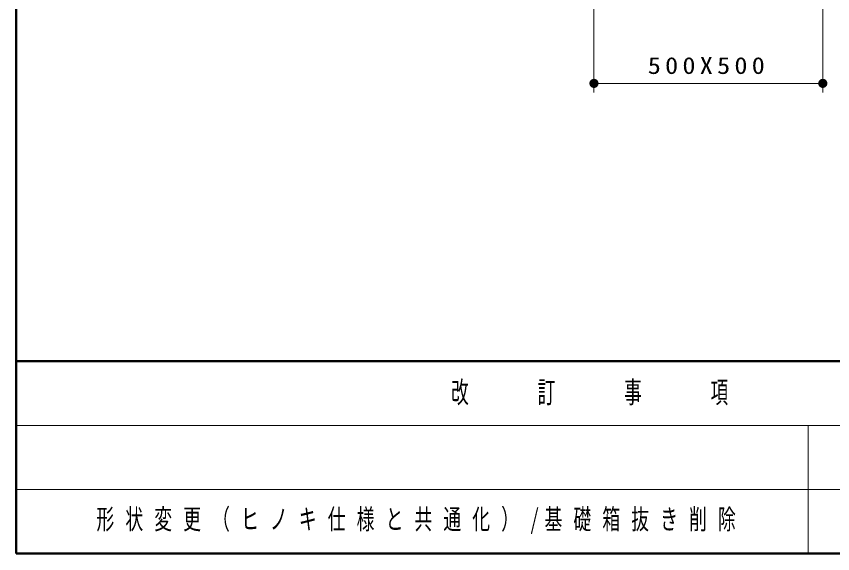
# Model space of a CAD drawing. Units: millimetres on the paper, scale 1:20. Extents: x -365 to 12, y -38 to 257.
# Drawn here: x -365 to -275.8, y 0 to 58.7 of the extents above; entities that cross this region are included whole.
import ezdxf

# ---------------------------------------------------------------- set-up
doc = ezdxf.new("R2010")
doc.units = ezdxf.units.MM
doc.layers.add('LY_1', color=7, linetype='Continuous', lineweight=13)
doc.layers.add('LY_2', color=7, linetype='Continuous', lineweight=13)
doc.styles.add('ＭＳ ゴシック', font='')
doc.styles.get('ＭＳ ゴシック').set_extended_font_data('MS Gothic')

# ---------------------------------------------------------------- blocks, each defined once
blk = doc.blocks.new('filled_dot')
at = {"color": 0, "linetype": 'Continuous', "lineweight": -2, "const_width": 1.25}
blk.add_lwpolyline([(-0.625, 0, 1), (0.625, 0, 1)], format="xyb", close=True, dxfattribs=at)

msp = doc.modelspace()

# ---------------------------------------------------------------- linework, layer by layer
at = {"layer": 'LY_1'}
for p, q in [((-301.892, 70.348), (-301.892, 50.348)), ((-276.892, 70.348), (-276.892, 50.348)), ((-276.892, 51.348), (-301.892, 51.348))]:
    msp.add_line(p, q, dxfattribs=at)
at = {"layer": 'LY_2', "lineweight": 50}
for p, q in [((-365, 257), (-365, 0)), ((-365, 21), (0, 21)), ((-365, 0), (0, 0))]:
    msp.add_line(p, q, dxfattribs=at)
at = {"layer": 'LY_2'}
for p, q in [((-365, 14), (-238.5, 14)), ((-278.5, 14), (-278.5, 0)), ((-365, 7), (-238.5, 7))]:
    msp.add_line(p, q, dxfattribs=at)

# ---------------------------------------------------------------- block references
at = {"layer": 'LY_1', "xscale": 0.4, "yscale": 0.4}
msp.add_blockref('filled_dot', (-301.892, 51.348), dxfattribs=at)
at = {"layer": 'LY_1', "xscale": 0.4, "yscale": 0.4, "rotation": 180}
msp.add_blockref('filled_dot', (-276.892, 51.348), dxfattribs=at)

# ---------------------------------------------------------------- texts
at = {"layer": 'LY_1', "style": 'ＭＳ ゴシック'}
for s, insert, char_height, attachment_point in [('\\T1.32;\\W1.15;500X500', (-289.392, 52.348), 1.833, 8), ('\\T1.62;\\W0.65;形状変更（ヒノキ仕様と共通化）/基礎箱抜き削除', (-356.25, 3.5), 2.199, 4)]:
    msp.add_mtext(s, dxfattribs=dict(at, insert=insert, char_height=char_height, attachment_point=attachment_point))
at = {"layer": 'LY_2', "color": 4, "insert": (-301.75, 17.5), "char_height": 2.346, "attachment_point": 5, "style": 'ＭＳ ゴシック'}
msp.add_mtext('\\T1.64;\\W0.6;改\u3000\u3000訂\u3000\u3000事\u3000\u3000項', dxfattribs=at)

doc.saveas('drawing.dxf')
